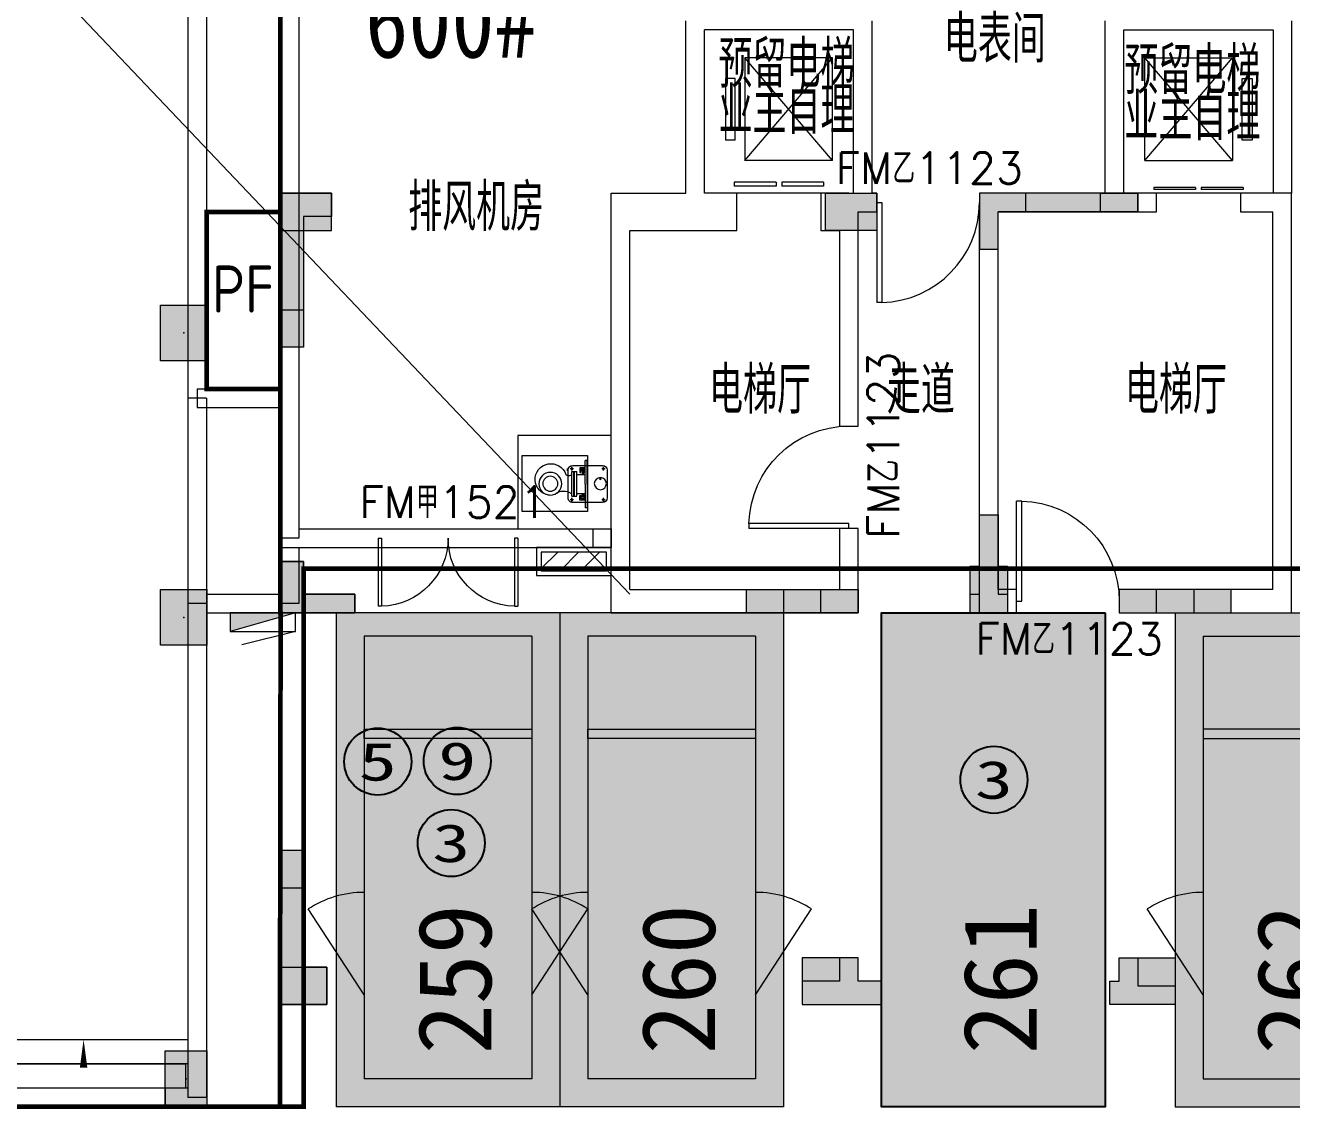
# Model space of a CAD drawing. Extents: x -264757 to 1033689, y 4049843 to 4347093.
# Drawn here: x -84118 to -70533, y 4088035 to 4099708 of the extents above; entities that cross this region are included whole.
import ezdxf
from ezdxf.enums import TextEntityAlignment as Align

# ---------------------------------------------------------------- set-up
doc = ezdxf.new("R2010")
doc.units = 0
doc.header["$LTSCALE"] = 1000
doc.header["$MEASUREMENT"] = 0
doc.linetypes.add('DASH', pattern=[0.35, 0.25, -0.1])
doc.layers.add('AX-01DK-PB01$0$AX-001DK-01-PB01-02$0$A-3-WinF(Text)', color=8, linetype='Continuous', plot=False)
for name, color, linetype in [('不利因素1-紧邻消火栓', 7, 'Continuous'), ('不利因素3-紧邻房间出入口', 7, 'Continuous'), ('不利因素5-单面靠墙', 7, 'Continuous'), ('不可售车位', 255, 'Continuous'), ('普通车位', 7, 'Continuous')]:
    doc.layers.add(name, color=color, linetype=linetype)
doc.layers.add('无关图层', color=8, linetype='Continuous', lineweight=0)
doc.layers.add('车位归属楼栋范围线', color=7, linetype='Continuous', true_color=0x19e6c7)
doc.styles.add('AX-01DK-PB01$0$AX-001DK-01-PB01-02$0$_TCH_WINDOW', font='SIMPLEX', dxfattribs={"bigfont": 'GBCBIG'})
doc.styles.add('AX-01DK-PB01$0$Standard', font='gbenor.shx', dxfattribs={"bigfont": 'gbcbig.shx'})
doc.styles.add('AX-01DK-PB01$1$AX-001DK-01-PB01-02$0$Standard', font='gbenor.shx', dxfattribs={"bigfont": 'gbcbig.shx'})
doc.styles.add('AX-01DK-PB01$1$AX-001DK-01-PB01-02$0$黑体', font='simhei.ttf')
doc.styles.add('AX-01DK-PB01-FJ$0$AX-001DK-01-PB01-02$0$Standard', font='gbenor.shx', dxfattribs={"bigfont": 'gbcbig.shx'})
doc.styles.add('AX-ACK-BIANH1$0$黑体', font='simhei.ttf')
doc.styles.add('SX-ACK-PB01-WNC-ALL$0$黑体', font='simhei.ttf')
doc.styles.add('黑体', font='simhei.ttf')

# ---------------------------------------------------------------- blocks, each defined once
blk = doc.blocks.new('20200722.21175556')
at = {"layer": '不利因素1-紧邻消火栓', "true_color": 0x3c6a45}
h = blk.add_hatch(color=97, dxfattribs=at)
h.dxf.hatch_style = 1
edge = h.paths.add_edge_path()
edge.add_arc((360, 360), 360, 0, 360)
at = {"layer": '不利因素1-紧邻消火栓'}
blk.add_circle((360, 360), 360, dxfattribs=at)
at = {"layer": '不利因素1-紧邻消火栓', "style": '黑体', "width": 1.390625}
blk.add_text('9', height=407, dxfattribs=at).set_placement((156, 156), (564, 156), align=Align.FIT)
blk = doc.blocks.new('SX-ACK-PB01-WNC-ALL$0$20200722.21182536')
at = {"layer": '不利因素3-紧邻房间出入口', "true_color": 0xe4d218}
h = blk.add_hatch(color=52, dxfattribs=at)
h.dxf.hatch_style = 1
edge = h.paths.add_edge_path()
edge.add_arc((360, 360), 360, 0, 360)
at = {"layer": '不利因素3-紧邻房间出入口'}
blk.add_circle((360, 360), 360, dxfattribs=at)
at = {"layer": '不利因素3-紧邻房间出入口', "style": 'SX-ACK-PB01-WNC-ALL$0$黑体', "width": 1.390625}
blk.add_text('3', height=407, dxfattribs=at).set_placement((156, 156), (564, 156), align=Align.FIT)
blk = doc.blocks.new('SX-ACK-PB01-WNC-ALL$0$20200722.21183209')
at = {"layer": '不利因素5-单面靠墙', "true_color": 0x6d711d}
h = blk.add_hatch(color=66, dxfattribs=at)
h.dxf.hatch_style = 1
edge = h.paths.add_edge_path()
edge.add_arc((360, 360), 360, 0, 360)
at = {"layer": '不利因素5-单面靠墙'}
blk.add_circle((360, 360), 360, dxfattribs=at)
at = {"layer": '不利因素5-单面靠墙', "style": 'SX-ACK-PB01-WNC-ALL$0$黑体', "width": 1.390625}
blk.add_text('5', height=407, dxfattribs=at).set_placement((156, 156), (564, 156), align=Align.FIT)
blk = doc.blocks.new('销控车位')
at = {"layer": '不可售车位', "true_color": 0x757b8a}
h = blk.add_hatch(color=8, dxfattribs=at)
h.dxf.hatch_style = 1
h.paths.add_polyline_path([(2400, 0), (2400, -5300), (0, -5300), (0, 0)])
at = {"layer": '不可售车位', "color": 8, "true_color": 0x757b8a}
blk.add_lwpolyline([(2400, 0), (2400, -5300), (0, -5300), (0, 0)], close=True, dxfattribs=at)
blk = doc.blocks.new('AX-01DK-PB01$0$AX-001DK-01-PB01-02$0$$DorLib2D$00000002')
at = {"layer": '无关图层'}
for p, q in [((-0.5, 0), (-0.5, 0.4875)), ((-0.475, 0.4875), (-0.5, 0.4875)), ((-0.475, 0), (-0.475, 0.4875)), ((0.475, 0), (0.475, 0.4875)), ((0.475, 0.4875), (0.5, 0.4875)), ((0.5, 0), (0.5, 0.4875)), ((-0.5, 0), (-0.475, 0)), ((0.5, 0), (0.475, 0))]:
    blk.add_line(p, q, dxfattribs=at)
at = {"layer": '无关图层', "lineweight": 13}
for centre, start, end in [((-0.4875, 0), 0, 88.53072), ((0.4875, 0), 91.46928, 180)]:
    blk.add_arc(centre, 0.4875, start, end, dxfattribs=at)
blk = doc.blocks.new('SX-CK-PB001-WNC$0$20220215.14244236')
at = {"layer": '无关图层'}
h = blk.add_hatch(color=256, dxfattribs=at)
h.dxf.hatch_style = 1
h.paths.add_polyline_path([(600, 500), (600, 0), (0, 0), (0, 500)])
blk.add_lwpolyline([(600, 500), (600, 0), (0, 0), (0, 500)], close=True, dxfattribs=at)
blk.add_point((300, 250), dxfattribs=at)
blk = doc.blocks.new('SX-CK-PB001-WNC$1$20211103.13313578')
at = {"layer": '无关图层'}
h = blk.add_hatch(color=256, dxfattribs=at)
h.dxf.hatch_style = 1
h.paths.add_polyline_path([(0, 600), (450, 600), (450, 0), (0, 0)])
blk.add_lwpolyline([(0, 600), (450, 600), (450, 0), (0, 0)], close=True, dxfattribs=at)
blk.add_point((225, 300), dxfattribs=at)
blk = doc.blocks.new('PX-03CK-JSK$0$PX-CKB-P01-JSK$0$$0$水泵')
at = {"layer": '无关图层'}
for p, q in [((-25148, 231515, 0), (-25148, 231195, 0)), ((-25135, 231525, 0), (-25095, 231525, 0)), ((-25116, 231543, 0), (-25116, 231511, 0)), ((-25116, 231511, 0), (-25116, 231507, 0)), ((-24798, 231565, 0), (-25098, 231565, 0)), ((-24903, 231492, 0), (-24880, 231492, 0)), ((-24804, 231524, 0), (-24764, 231524, 0)), ((-24785, 231542, 0), (-24785, 231510, 0)), ((-24785, 231510, 0), (-24785, 231506, 0)), ((-24748, 231195, 0), (-24748, 231515, 0)), ((-24644, 231352, 0), (-25244, 231352, 0)), ((-25244, 231352, 0), (-25244, 230652, 0)), ((-24950, 231351, 0), (-25204, 231351, 0)), ((-25204, 231351, 0), (-25204, 231330, 0)), ((-24950, 231330, 0), (-25204, 231330, 0)), ((-25120, 231330, 0), (-25120, 231273, 0)), ((-25120, 231273, 0), (-25070, 231273, 0)), ((-25108, 231323, 0), (-25067, 231323, 0)), ((-25108, 231284, 0), (-25108, 231323, 0)), ((-25070, 231284, 0), (-25108, 231284, 0)), ((-25103, 231315, 0), (-25103, 231292, 0)), ((-25085, 231320, 0), (-25098, 231320, 0)), ((-25098, 231287, 0), (-25084, 231287, 0)), ((-25084, 231323, 0), (-25084, 231284, 0)), ((-25084, 231310, 0), (-25052, 231310, 0)), ((-25084, 231297, 0), (-25052, 231297, 0)), ((-25055, 231310, 0), (-25083, 231310, 0)), ((-25077, 231185, 0), (-25077, 231238, 0)), ((-25076, 231238, 0), (-24815, 231238, 0)), ((-25070, 231273, 0), (-25070, 231284, 0)), ((-25067, 231323, 0), (-25067, 231330, 0)), ((-25052, 231328, 0), (-25052, 231239, 0)), ((-24950, 231351, 0), (-24696, 231351, 0)), ((-24950, 231330, 0), (-24696, 231330, 0)), ((-24846, 231239, 0), (-24846, 231328, 0)), ((-24846, 231312, 0), (-24807, 231312, 0)), ((-24844, 231299, 0), (-24806, 231299, 0)), ((-24827, 231323, 0), (-24827, 231330, 0)), ((-24785, 231323, 0), (-24827, 231323, 0)), ((-24824, 231284, 0), (-24785, 231284, 0)), ((-24824, 231273, 0), (-24824, 231284, 0)), ((-24773, 231273, 0), (-24824, 231273, 0)), ((-24815, 231185, 0), (-24815, 231238, 0)), ((-24807, 231322, 0), (-24807, 231284, 0)), ((-24793, 231319, 0), (-24807, 231319, 0)), ((-24807, 231289, 0), (-24793, 231289, 0)), ((-24788, 231294, 0), (-24788, 231314, 0)), ((-24785, 231284, 0), (-24785, 231323, 0)), ((-24773, 231324, 0), (-24773, 231332, 0)), ((-24773, 231330, 0), (-24773, 231273, 0)), ((-24696, 231351, 0), (-24696, 231330, 0)), ((-24644, 230652, 0), (-24644, 231352, 0)), ((-25136, 231186, 0), (-25096, 231186, 0)), ((-25106, 231185, 0), (-25129, 231185, 0)), ((-25117, 231204, 0), (-25117, 231172, 0)), ((-25117, 231172, 0), (-25117, 231168, 0)), ((-25098, 231145, 0), (-24798, 231145, 0)), ((-25077, 231215, 0), (-24815, 231215, 0)), ((-25077, 231208, 0), (-24815, 231208, 0)), ((-25077, 231185, 0), (-24815, 231185, 0)), ((-24781, 231136, 0), (-24805, 231136, 0)), ((-24804, 231186, 0), (-24764, 231186, 0)), ((-24785, 231205, 0), (-24785, 231173, 0)), ((-24785, 231173, 0), (-24785, 231169, 0)), ((-25244, 230652, 0), (-24644, 230652, 0))]:
    blk.add_line(p, q, dxfattribs=at)
for centre, radius in [((-25117, 231525, 0), 8.75), ((-24944, 231492, 0), 65), ((-24891, 231492, 0), 7.88), ((-24785, 231524, 0), 8.75), ((-25117, 231186, 0), 8.75), ((-24785, 231186, 0), 8.75), ((-24945, 230955, 0), 122), ((-24945, 230955, 0), 80.5)]:
    blk.add_circle(centre, radius, dxfattribs=at)
for centre, radius, start, end in [((-25098, 231515, 0), 50, 90.0002, 180.0002), ((-24798, 231515, 0), 50, 0.0002, 90.0002), ((-25098, 231315, 0), 5.18, 90.0002, 180.0002), ((-25098, 231292, 0), 5.18, 180.0002, 270.0002), ((-24793, 231314, 0), 5.18, 0.0002, 90.0002), ((-24793, 231294, 0), 5.18, 270.0002, 0.0002), ((-25098, 231195, 0), 50, 180.0002, 270.0002), ((-24899, 230961, 0), 169, 185.2838, 71.5275), ((-25165, 231098, 0), 142, 319.6544, 36.6268), ((-24826, 231152, 0), 34.6, 117.9765, 237.6187), ((-24798, 231195, 0), 50, 270.0002, 0.0002)]:
    blk.add_arc(centre, radius, start, end, dxfattribs=at)
blk = doc.blocks.new('AX-01DK-PB01$0$AX-001DK-01-PP01$0$AX-001DK-01-PP01$0$$DORLIB2D$00000127')
at = {"layer": '无关图层'}
for points in [[(-0.533, 0.795), (-0.533, 0.69)], [(-0.033, 0.795), (-0.533, 0.795)], [(-0.033, 0.795), (-0.033, 0.69)], [(0.533, 0.795), (0.033, 0.795)], [(0.033, 0.795), (0.033, 0.69)], [(0.533, 0.795), (0.533, 0.69)], [(-0.033, 0.69), (-0.533, 0.69)], [(0.533, 0.69), (0.033, 0.69)], [(0.5, 0.5), (-0.5, 0.5)]]:
    blk.add_lwpolyline(points, dxfattribs=at)
blk = doc.blocks.new('AX-01DK-PB01$0$$DorLib2D$00000001')
at = {"layer": '无关图层'}
for p, q in [((0.45, 0.975), (0.5, 0.975)), ((0.45, 0), (0.45, 0.975)), ((0.5, 0), (0.5, 0.975)), ((0.5, 0), (0.45, 0))]:
    blk.add_line(p, q, dxfattribs=at)
at = {"layer": '无关图层', "lineweight": 13}
blk.add_arc((0.475, 0), 0.975, 91.4693, 180, dxfattribs=at)
blk = doc.blocks.new('PX-03CK-XHS$1$$TWTSYS$00000508')
at = {"layer": '无关图层'}
for p, q in [((-0.5, 0.5), (0.324, 1.224)), ((-0.5, 0.5), (-0.5, -0.5)), ((-0.5, -0.5), (0.5, 0.5)), ((0.5, 0.5), (-0.5, 0.5)), ((0.5, -0.5), (0.5, 0.5)), ((-0.5, -0.5), (0.5, -0.5))]:
    blk.add_line(p, q, dxfattribs=at)
blk.add_solid([(0.5, -0.5), (0.5, 0.5), (-0.5, -0.5)], dxfattribs=at)
blk = doc.blocks.new('A$C7e5eb487')
at = {"layer": '普通车位', "true_color": 0xf18f8e}
h = blk.add_hatch(color=11, dxfattribs=at)
h.dxf.hatch_style = 1
h.paths.add_polyline_path([(2400, 0), (2400, -5300), (0, -5300), (0, 0)])

msp = doc.modelspace()

# ---------------------------------------------------------------- hatches: boundary and pattern name
at = {"layer": '无关图层'}
h = msp.add_hatch(color=256, dxfattribs=at)
h.dxf.hatch_style = 1
h.paths.add_polyline_path([(-80833.7, 4097906.5), (-80833.7, 4097656.5), (-81133.5, 4097656.5), (-81133.5, 4096256.5), (-81383.7, 4096256.5), (-81383.7, 4097906.5)])
for points in [[(-80833.7, 4097506.5), (-80833.7, 4097906.5), (-81383.7, 4097906.5), (-81383.7, 4097506.5), (-80833.7, 4097506.5)], [(-74983.3, 4097506.5), (-75533.3, 4097506.5), (-75533.3, 4097906.5), (-74983.3, 4097906.5)], [(-73683.5, 4097306.5), (-73683.5, 4097706.5), (-73383.5, 4097706.5), (-73383.5, 4097906.5), (-73883.5, 4097906.5), (-73883.5, 4097306.5)], [(-72583.3, 4097906.5), (-72183.3, 4097906.5), (-72183.3, 4097706.5), (-72583.3, 4097706.5)], [(-81133.5, 4096256.5), (-81383.7, 4096256.5), (-81383.7, 4096656.5), (-81133.5, 4096656.5)], [(-73683.3, 4093906.5), (-73583.3, 4093906.5), (-73583.3, 4093406.5), (-73983.7, 4093406.5), (-73983.7, 4093906.5), (-73883.3, 4093906.5), (-73883.5, 4094456.5), (-73683.5, 4094456.5)], [(-81133.5, 4093606.5), (-81133.5, 4093956.5), (-81383.3, 4093956.5), (-81383.3, 4093406.5), (-80583.3, 4093406.5), (-80583.3, 4093606.5)], [(-75983.5, 4093406.5), (-76383.5, 4093406.5), (-76383.5, 4093656.5), (-75983.5, 4093656.5)], [(-75183.5, 4093406.5), (-75583.5, 4093406.5), (-75583.5, 4093656.5), (-75183.5, 4093656.5)], [(-72383.5, 4093406.5), (-71983.5, 4093406.5), (-71983.5, 4093656.5), (-72383.5, 4093656.5)], [(-71583.7, 4093406.5), (-71183.7, 4093406.5), (-71183.7, 4093656.5), (-71583.7, 4093656.5)], [(-81133.3, 4090856.5), (-81383.3, 4090856.5), (-81383.3, 4090456.5), (-81133.3, 4090456.5)], [(-74933.1, 4089206.5), (-74933.2, 4089456.5), (-75183.2, 4089456.5), (-75183.1, 4089706.5), (-75383.1, 4089706.5), (-75383.1, 4089706.5), (-75783.1, 4089706.5), (-75783.1, 4089206.5), (-75383.1, 4089206.5)], [(-72483.9, 4089206.5), (-72483.9, 4089456.5), (-72383.9, 4089456.5), (-72383.9, 4089706.5), (-72183.9, 4089706.5), (-71783.9, 4089706.5), (-71783.9, 4089206.5), (-72183.9, 4089206.5)], [(-80883.5, 4089206.5), (-81383.5, 4089206.5), (-81383.5, 4089606.5), (-80883.5, 4089606.5)]]:
    msp.add_hatch(color=256, dxfattribs=at).paths.add_polyline_path(points)
h = msp.add_hatch(color=256, dxfattribs=at)
h.dxf.hatch_style = 1
h.paths.add_polyline_path([(-73683.5, 4097706.5), (-73683.5, 4097306.5), (-73883.5, 4097306.5), (-73883.5, 4097706.5), (-73883.5, 4097706.5), (-73883.5, 4097906.5), (-75033.5, 4097906.5), (-75033.5, 4097906.5), (-72533.5, 4097906.5), (-72533.5, 4097906.5), (-72183.5, 4097906.5), (-72183.5, 4097706.5)])
h = msp.add_hatch(color=256, dxfattribs=at)
h.dxf.hatch_style = 1
h.paths.add_polyline_path([(-73983.7, 4093606.5), (-73883.5, 4093606.5), (-73883.5, 4094456.5), (-73683.5, 4094456.5), (-73683.5, 4093606.5), (-73583.3, 4093606.5), (-73583.3, 4093406.5), (-73983.7, 4093406.5)])
h = msp.add_hatch(dxfattribs=at)
h.set_pattern_fill('ANSI31', color=256, scale=100, angle=360)
h.set_pattern_definition([(45, (-31235.15, 21312.79), (-112.2532015, 112.2532015), [])])
h.paths.add_polyline_path([(-78583.8, 4093858.1), (-77883.8, 4093858.1), (-77883.8, 4094058), (-78583.8, 4094058)])
h = msp.add_hatch(color=256, dxfattribs=at)
h.dxf.hatch_style = 1
h.paths.add_polyline_path([(-81383.5, 4093956.5), (-81133.5, 4093956.5), (-81133.5, 4093606.5), (-80583.5, 4093606.5), (-80583.5, 4093406.5), (-81383.5, 4093406.5)])
h = msp.add_hatch(color=256, dxfattribs=at)
h.dxf.hatch_style = 1
h.paths.add_polyline_path([(-76383.5, 4093656.5), (-75183.5, 4093656.5), (-75183.5, 4093406.5), (-76383.5, 4093406.5)])
h = msp.add_hatch(color=256, dxfattribs=at)
h.dxf.hatch_style = 1
h.paths.add_polyline_path([(-71183.5, 4093656.5), (-72383.5, 4093656.5), (-72383.5, 4093406.5), (-71183.5, 4093406.5)])
h = msp.add_hatch(color=256, dxfattribs=at)
h.dxf.hatch_style = 1
h.paths.add_polyline_path([(-81133.5, 4090856.5), (-81383.5, 4090856.5), (-81383.5, 4089206.5), (-80883.5, 4089206.5), (-80883.5, 4089606.5), (-81133.5, 4089606.5)])
h = msp.add_hatch(color=256, dxfattribs=at)
h.dxf.hatch_style = 1
h.paths.add_polyline_path([(-74933.1, 4089206.5), (-74933.1, 4089456.5), (-75183.2, 4089456.5), (-75183.2, 4089706.5), (-75383.2, 4089706.5), (-75383.1, 4089456.5), (-75783.1, 4089456.5), (-75783.2, 4089206.5), (-75383.2, 4089206.5)])
h = msp.add_hatch(color=256, dxfattribs=at)
h.dxf.hatch_style = 1
h.paths.add_polyline_path([(-72483.5, 4089206.5), (-72483.5, 4089456.5), (-72383.5, 4089456.5), (-72383.5, 4089706.5), (-72183.5, 4089706.5), (-72183.5, 4089406.5), (-71783.9, 4089406.5), (-71783.9, 4089206.5), (-72183.5, 4089206.5)])

# ---------------------------------------------------------------- linework, layer by layer
for p, q in [((-97871.6, 4114904.4), (-77633.8, 4093608)), ((-82373.4, 4101308), (-82373.4, 4095707.5)), ((-82173.4, 4101308), (-82173.4, 4095807.5)), ((-81383.4, 4100308), (-81383.4, 4094208)), ((-81183.4, 4100308), (-81183.4, 4094208)), ((-77033.8, 4097908), (-77033.8, 4099758)), ((-75033.8, 4097908), (-75033.8, 4099758)), ((-72533.8, 4097908), (-72533.8, 4099758)), ((-70533.4, 4099758), (-70533.4, 4097908)), ((-75233.8, 4099658), (-76833.8, 4099658)), ((-76833.8, 4097908), (-76833.8, 4099658)), ((-75233.8, 4097908), (-75233.8, 4099658)), ((-72333.8, 4099658), (-70733.4, 4099658)), ((-72333.8, 4097908), (-72333.8, 4099658)), ((-70733.4, 4099658), (-70733.4, 4097908)), ((-75458.8, 4099358), (-76398.8, 4099358)), ((-76398.8, 4099358), (-76398.8, 4098258)), ((-76398.8, 4098258), (-75458.8, 4099358)), ((-75458.8, 4098258), (-76398.8, 4099358)), ((-75458.8, 4098258), (-75458.8, 4099358)), ((-72108.8, 4098258), (-72108.8, 4099358)), ((-72108.8, 4099358), (-71168.8, 4099358)), ((-71168.8, 4098258), (-72108.8, 4099358)), ((-72108.8, 4098258), (-71168.8, 4099358)), ((-71168.8, 4099358), (-71168.8, 4098258)), ((-76503.8, 4099138), (-76608.8, 4099138)), ((-76608.8, 4099138), (-76608.8, 4098478)), ((-76503.8, 4098478), (-76503.8, 4099138)), ((-71063.8, 4098478), (-71063.8, 4099138)), ((-71063.8, 4099138), (-70958.8, 4099138)), ((-70958.8, 4099138), (-70958.8, 4098478)), ((-76503.8, 4098478), (-76608.8, 4098478)), ((-70958.8, 4098478), (-71063.8, 4098478)), ((-77833.8, 4093408), (-77833.8, 4097908)), ((-77833.8, 4097908), (-77033.8, 4097908)), ((-76483.8, 4097908), (-76833.8, 4097908)), ((-76483.8, 4097508), (-76483.8, 4097908)), ((-75283.5, 4097908), (-75583.8, 4097908)), ((-75583.8, 4097908), (-75583.8, 4097508)), ((-75283.5, 4097908), (-75233.8, 4097908)), ((-74983.5, 4097908), (-75033.8, 4097908)), ((-74983.5, 4097708), (-74983.5, 4097908)), ((-73783.4, 4097908), (-73883.5, 4097908)), ((-73883.5, 4097908), (-73883.5, 4097708)), ((-72533.8, 4097908), (-73783.4, 4097908)), ((-71983.8, 4097908), (-72333.8, 4097908)), ((-71983.8, 4097708), (-71983.8, 4097908)), ((-70533.6, 4097908), (-71083.8, 4097908)), ((-71083.8, 4097908), (-71083.8, 4097708)), ((-70533.4, 4097908), (-70733.4, 4097908)), ((-70533.6, 4093408), (-70533.6, 4097908)), ((-75183.5, 4095409.5), (-75183.5, 4097708)), ((-75183.5, 4097708), (-75133.8, 4097708)), ((-75133.8, 4097708), (-74983.5, 4097708)), ((-73883.5, 4097708), (-73883.4, 4097708)), ((-73883.4, 4093408), (-73883.4, 4097708)), ((-72433.8, 4097708), (-73683.4, 4097708)), ((-73683.4, 4093658), (-73683.4, 4097708)), ((-72433.8, 4097708), (-71983.8, 4097708)), ((-71083.8, 4097708), (-70733.6, 4097708)), ((-70733.6, 4093658), (-70733.6, 4097708)), ((-77633.8, 4093658), (-77633.8, 4097508)), ((-77633.8, 4097508), (-76933.8, 4097508)), ((-76933.8, 4097508), (-76483.8, 4097508)), ((-75583.8, 4097508), (-75383.5, 4097508)), ((-75383.5, 4097508), (-75383.5, 4095409.5)), ((-82273.2, 4095807.5), (-81383.4, 4095807.5)), ((-82273.2, 4095807.5), (-82273.2, 4095607.5)), ((-81383.4, 4095807.5), (-81383.4, 4095607.5)), ((-82373.4, 4095707.5), (-82373.4, 4093508)), ((-82173.4, 4095707.5), (-82373.4, 4095707.5)), ((-82173.4, 4095707.5), (-82173.4, 4093508)), ((-82273.2, 4095607.5), (-81383.4, 4095607.5)), ((-75383.5, 4095409.5), (-75183.5, 4095409.5)), ((-81183.4, 4094308), (-77833.8, 4094308)), ((-80333.8, 4094308), (-78833.8, 4094308)), ((-78025.2, 4094108), (-78025.2, 4094308)), ((-77833.8, 4094308), (-77833.8, 4094108)), ((-75183.5, 4094309.5), (-75383.5, 4094309.5)), ((-75383.5, 4094309.5), (-75383.5, 4093658)), ((-75183.5, 4093408), (-75183.5, 4094309.5)), ((-81383.4, 4094208), (-81383.4, 4093508)), ((-81183.4, 4094208), (-81383.4, 4094208)), ((-81383.4, 4094108), (-77833.8, 4094108)), ((-81183.4, 4094108), (-81183.4, 4093508)), ((-80333.8, 4094108), (-78833.8, 4094108)), ((-82173.4, 4093608), (-81383.4, 4093608)), ((-77633.8, 4093658), (-75383.5, 4093658)), ((-73483.5, 4093658), (-73683.4, 4093658)), ((-73483.5, 4093408), (-73483.5, 4093658)), ((-70733.6, 4093658), (-72383.5, 4093658)), ((-72383.5, 4093658), (-72383.5, 4093408)), ((-82373.4, 4093508), (-82373.4, 4088208)), ((-82173.4, 4093508), (-82373.4, 4093508)), ((-82173.4, 4093508), (-82373.4, 4093508)), ((-82173.4, 4093508), (-82173.4, 4088208)), ((-81183.4, 4093508), (-81383.4, 4093508)), ((-82173.4, 4093408), (-81183.4, 4093408)), ((-80783.6, 4093408), (-80783.6, 4088108, 0)), ((-78383.6, 4093408), (-80783.6, 4093408)), ((-78383.6, 4093408), (-78383.6, 4088108, 0)), ((-78383.6, 4093408, 0), (-78383.6, 4088108, 0)), ((-75983.6, 4093408, 0), (-78383.6, 4093408, 0)), ((-77833.8, 4093408), (-75183.5, 4093408)), ((-75983.6, 4093408, 0), (-75983.6, 4088108, 0)), ((-73883.4, 4093408), (-73483.5, 4093408)), ((-72383.5, 4093408), (-70533.6, 4093408)), ((-71783, 4093408), (-71783, 4088108, 0)), ((-71783, 4093408), (-69383, 4093408)), ((-78683.6, 4093158), (-80483.6, 4093158)), ((-80483.6, 4093158), (-80483.6, 4088408, 0)), ((-78683.6, 4093158), (-78683.6, 4088408, 0)), ((-76283.6, 4093158, 0), (-78083.6, 4093158, 0)), ((-78083.6, 4093158, 0), (-78083.6, 4088408, 0)), ((-76283.6, 4093158, 0), (-76283.6, 4088408, 0)), ((-71483, 4093158), (-69683, 4093158)), ((-71483, 4093158), (-71483, 4088408, 0)), ((-84523.4, 4088829), (-82373.4, 4088829)), ((-82373.4, 4088829), (-82373.4, 4088568.5)), ((-84523.4, 4088568.5), (-82398.4, 4088568.5)), ((-82373.4, 4088568.5), (-84523.4, 4088568.5)), ((-82398.4, 4088568.5), (-82398.4, 4088308)), ((-82398.4, 4088308), (-84523.4, 4088308)), ((-82373.4, 4088308), (-82619.6, 4088308)), ((-82619.6, 4088308), (-82619.6, 4088108)), ((-78683.6, 4088408, 0), (-80483.6, 4088408, 0)), ((-76283.6, 4088408, 0), (-78083.6, 4088408, 0)), ((-71483, 4088408, 0), (-69683, 4088408, 0)), ((-82173.4, 4088208), (-82373.4, 4088208)), ((-82619.6, 4088108), (-82173.4, 4088108)), ((-78383.6, 4088108, 0), (-80783.6, 4088108, 0)), ((-75983.6, 4088108, 0), (-78383.6, 4088108, 0)), ((-71783, 4088108, 0), (-69383, 4088108, 0))]:
    msp.add_line(p, q, dxfattribs=at)
for points in [[(-75458.8, 4098258), (-76398.8, 4098258)], [(-72108.8, 4098258), (-71168.8, 4098258)], [(-71483, 4089308), (-72083, 4090230)]]:
    msp.add_lwpolyline(points, dxfattribs=at)
at = {"layer": '无关图层', "ltscale": 0.5}
msp.add_lwpolyline([(-80833.7, 4097906.5), (-80833.7, 4097656.5), (-81133.5, 4097656.5), (-81133.5, 4096256.5), (-81383.7, 4096256.5), (-81383.7, 4097906.5)], close=True, dxfattribs=at)
at = {"layer": '无关图层'}
for points in [[(-80833.7, 4097506.5), (-80833.7, 4097506.5), (-80833.7, 4097906.5), (-81383.7, 4097906.5), (-81383.7, 4097506.5), (-80833.7, 4097506.5)], [(-74983.3, 4097506.5), (-75533.3, 4097506.5), (-75533.3, 4097906.5), (-74983.3, 4097906.5)], [(-73883.5, 4097306.5), (-73683.5, 4097306.5), (-73683.5, 4097706.5), (-72183.3, 4097706.5), (-72183.3, 4097906.5), (-73883.5, 4097906.5)], [(-73683.5, 4097306.5), (-73683.5, 4097706.5), (-73383.5, 4097706.5), (-73383.5, 4097906.5), (-73883.5, 4097906.5), (-73883.5, 4097306.5)], [(-72583.3, 4097906.5), (-72183.3, 4097906.5), (-72183.3, 4097706.5), (-72583.3, 4097706.5)], [(-81133.5, 4096256.5), (-81383.7, 4096256.5), (-81383.7, 4096656.5), (-81133.5, 4096656.5)], [(-77833.8, 4094308), (-77833.8, 4095308), (-78833.8, 4095308), (-78833.8, 4094308)], [(-73983.7, 4093606.5), (-73883.5, 4093606.5), (-73883.5, 4094456.5), (-73683.5, 4094456.5), (-73683.5, 4093606.5), (-73583.3, 4093606.5), (-73583.3, 4093406.5), (-73983.7, 4093406.5)], [(-73683.3, 4093906.5), (-73583.3, 4093906.5), (-73583.3, 4093406.5), (-73983.7, 4093406.5), (-73983.7, 4093906.5), (-73883.3, 4093906.5), (-73883.5, 4094456.5), (-73683.5, 4094456.5)], [(-78633.8, 4093808.1), (-77833.8, 4093808.1), (-77833.8, 4094108), (-78633.8, 4094108)], [(-78583.8, 4093858.1), (-77883.8, 4093858.1), (-77883.8, 4094058), (-78583.8, 4094058)], [(-81383.5, 4093956.5), (-81133.5, 4093956.5), (-81133.5, 4093606.5), (-80583.5, 4093606.5), (-80583.5, 4093406.5), (-81383.5, 4093406.5)], [(-81133.5, 4093606.5), (-81133.5, 4093956.5), (-81383.3, 4093956.5), (-81383.3, 4093406.5), (-80583.3, 4093406.5), (-80583.3, 4093606.5)], [(-76383.5, 4093656.5), (-75183.5, 4093656.5), (-75183.5, 4093406.5), (-76383.5, 4093406.5)], [(-75983.5, 4093406.5), (-76383.5, 4093406.5), (-76383.5, 4093656.5), (-75983.5, 4093656.5)], [(-75183.5, 4093406.5), (-75583.5, 4093406.5), (-75583.5, 4093656.5), (-75183.5, 4093656.5)], [(-71183.5, 4093656.5), (-72383.5, 4093656.5), (-72383.5, 4093406.5), (-71183.5, 4093406.5)], [(-72383.5, 4093406.5), (-71983.5, 4093406.5), (-71983.5, 4093656.5), (-72383.5, 4093656.5)], [(-71583.7, 4093406.5), (-71183.7, 4093406.5), (-71183.7, 4093656.5), (-71583.7, 4093656.5)], [(-69683, 4092158), (-71483, 4092158), (-71483, 4092058), (-69683, 4092058)], [(-80883.5, 4089206.5), (-80883.5, 4089606.5), (-81133.5, 4089606.5), (-81133.5, 4090856.5), (-81383.5, 4090856.5), (-81383.5, 4089206.5)], [(-81133.3, 4090856.5), (-81383.3, 4090856.5), (-81383.3, 4090456.5), (-81133.3, 4090456.5)], [(-74933.1, 4089206.5), (-74933.1, 4089456.5), (-75183.2, 4089456.5), (-75183.2, 4089706.5), (-75383.2, 4089706.5), (-75383.1, 4089456.5), (-75783.1, 4089456.5), (-75783.2, 4089206.5), (-75383.2, 4089206.5)], [(-74933.1, 4089206.5), (-74933.2, 4089456.5), (-75183.2, 4089456.5), (-75183.1, 4089706.5), (-75383.1, 4089706.5), (-75383.1, 4089706.5), (-75783.1, 4089706.5), (-75783.1, 4089206.5), (-75383.1, 4089206.5)], [(-72483.9, 4089206.5), (-72483.9, 4089456.5), (-72383.9, 4089456.5), (-72383.9, 4089706.5), (-72183.9, 4089706.5), (-72183.9, 4089706.5), (-71783.9, 4089706.5), (-71783.9, 4089206.5), (-72183.9, 4089206.5)], [(-72483.5, 4089206.5), (-72483.5, 4089456.5), (-72383.5, 4089456.5), (-72383.5, 4089706.5), (-72183.5, 4089706.5), (-72183.5, 4089406.5), (-71783.9, 4089406.5), (-71783.9, 4089206.5), (-72183.5, 4089206.5)], [(-80883.5, 4089206.5), (-81383.5, 4089206.5), (-81383.5, 4089606.5), (-80883.5, 4089606.5)]]:
    msp.add_lwpolyline(points, close=True, dxfattribs=at)
at = {"layer": '无关图层', "const_width": 50}
msp.add_lwpolyline([(-81383.4, 4097706.5), (-82173.2, 4097706.5), (-82172.9, 4095806.5), (-81383.1, 4095806.5)], close=True, dxfattribs=at)
at = {"layer": '无关图层', "elevation": 0}
for points in [[(-80483.6, 4092158), (-78683.6, 4092158), (-78683.6, 4092058), (-80483.6, 4092058)], [(-78083.6, 4092158), (-76283.6, 4092158), (-76283.6, 4092058), (-78083.6, 4092058)]]:
    msp.add_lwpolyline(points, close=True, dxfattribs=at)
for points in [[(-80483.6, 4089308), (-81083.6, 4090230)], [(-78683.6, 4089308), (-78083.6, 4090230)], [(-78083.6, 4089308), (-78683.6, 4090230)], [(-76283.6, 4089308), (-75683.6, 4090230)]]:
    msp.add_lwpolyline(points, dxfattribs=at)
at = {"layer": '无关图层'}
msp.add_lwpolyline([(-83493.2, 4088074.6, 0, 0, 0), (-83493.2, 4088829, 0, 80, 0), (-83493.2, 4088529, 0, 0, 0)], format="xyseb", dxfattribs=at)
for centre, start, end in [((-80483.6, 4089308), 90, 123.05573), ((-78683.6, 4089308), 56.94427, 90), ((-78083.6, 4089308, 0), 90, 123.05573), ((-76283.6, 4089308, 0), 56.94427, 90), ((-71483, 4089308, 0), 90, 123.05573)]:
    msp.add_arc(centre, 1100, start, end, dxfattribs=at)
at = {"layer": '车位归属楼栋范围线', "linetype": 'DASH', "ltscale": 5, "const_width": 50}
for points in [[(-92251.6, 4088108), (-81387.5, 4088108), (-81379.6, 4093406.5), (-81383.3, 4093408), (-81383.3, 4101708), (-63434.2, 4101708), (-63434.2, 4102906.5), (-62583.8, 4102906.5), (-62583.8, 4105426.9), (-63389.6, 4105426.9), (-63389.6, 4117008), (-69689.6, 4117008), (-69689.6, 4111378), (-81083.6, 4111378), (-81083.6, 4129158.4)], [(-57351.2, 4093863.6), (-66622.1, 4093859.7), (-66621.6, 4094672), (-70038.6, 4094672), (-70038.6, 4093881.4), (-81133.3, 4093879.9), (-81133.3, 4088108), (-91980.1, 4088108)]]:
    msp.add_lwpolyline(points, dxfattribs=at)

# ---------------------------------------------------------------- block references
at = {"layer": '不利因素1-紧邻消火栓'}
msp.add_blockref('20200722.21175556', (-79844.9, 4091457.8, 0), dxfattribs=at)
at = {"layer": '不利因素3-紧邻房间出入口'}
for p in [(-74087.4, 4091255.9, 0), (-79909.1, 4090577.1)]:
    msp.add_blockref('SX-ACK-PB01-WNC-ALL$0$20200722.21182536', p, dxfattribs=at)
at = {"layer": '不利因素5-单面靠墙'}
msp.add_blockref('SX-ACK-PB01-WNC-ALL$0$20200722.21183209', (-80697, 4091450.8), dxfattribs=at)
at = {"layer": '不可售车位'}
msp.add_blockref('销控车位', (-74933.8, 4093408, 0), dxfattribs=at)
at = {"layer": '无关图层'}
ref = msp.add_blockref('AX-01DK-PB01$0$$DorLib2D$00000001', (-74433.5, 4097808), dxfattribs=dict(at, xscale=1100, yscale=1100, zscale=200, rotation=180))
ref.add_attrib('A', 'FM乙1123', (-75424.5, 4098008), dxfattribs={"layer": 'AX-01DK-PB01$0$AX-001DK-01-PB01-02$0$A-3-WinF(Text)', "height": 337.59, "style": 'AX-01DK-PB01$0$AX-001DK-01-PB01-02$0$_TCH_WINDOW'})
for name, p, xscale, yscale, zscale, rotation in [('AX-01DK-PB01$0$AX-001DK-01-PP01$0$AX-001DK-01-PP01$0$$DORLIB2D$00000127', (-76033.8, 4097708), 900, 400, 400, 7.178236779305801e-09), ('AX-01DK-PB01$0$AX-001DK-01-PP01$0$AX-001DK-01-PP01$0$$DORLIB2D$00000127', (-71533.8, 4097808), -900, -200, 200, 179.9999999925303), ('AX-01DK-PB01$0$AX-001DK-01-PB01-02$0$$DorLib2D$00000002', (-79583.8, 4094208), 1500, -1500, 1500, 359.9999900911965), ('PX-03CK-XHS$1$$TWTSYS$00000508', (-81569.6, 4093308), 700, 200, 700, 180)]:
    msp.add_blockref(name, p, dxfattribs=dict(at, xscale=xscale, yscale=yscale, zscale=zscale, rotation=rotation))
at = {"layer": '无关图层', "rotation": 90}
for p in [(-82169.6, 4096108), (-82169.6, 4093058)]:
    msp.add_blockref('SX-CK-PB001-WNC$0$20220215.14244236', p, dxfattribs=at)
at = {"layer": '无关图层'}
ref = msp.add_blockref('AX-01DK-PB01$0$$DorLib2D$00000001', (-75283.5, 4094859.5), dxfattribs=dict(at, xscale=-1100, yscale=1100, zscale=200, rotation=89.9999999998635))
ref.add_attrib('A', 'FM乙1123', (-74744.6, 4094198.4), dxfattribs={"layer": 'AX-01DK-PB01$0$AX-001DK-01-PB01-02$0$A-3-WinF(Text)', "height": 337.59, "rotation": 90, "style": 'AX-01DK-PB01$0$AX-001DK-01-PB01-02$0$_TCH_WINDOW'})
at = {"layer": '无关图层', "xscale": -1, "rotation": 270}
msp.add_blockref('PX-03CK-JSK$0$PX-CKB-P01-JSK$0$$0$水泵', (-309441.2, 4119736.3, 0), dxfattribs=at)
at = {"layer": '无关图层'}
ref = msp.add_blockref('AX-01DK-PB01$0$$DorLib2D$00000001', (-72933.5, 4093533), dxfattribs=dict(at, xscale=1100, yscale=-1100, zscale=250, rotation=179.9999999995595))
ref.add_attrib('A', 'FM乙1123', (-73924.5, 4092958), dxfattribs={"layer": 'AX-01DK-PB01$0$AX-001DK-01-PB01-02$0$A-3-WinF(Text)', "height": 337.59, "rotation": 360, "style": 'AX-01DK-PB01$0$AX-001DK-01-PB01-02$0$_TCH_WINDOW'})
msp.add_blockref('SX-CK-PB001-WNC$1$20211103.13313578', (-82619.6, 4088108), dxfattribs=at)
at = {"layer": '普通车位', "extrusion": (0, 0, -1), "zscale": -0.9999999999999998, "rotation": 180}
for p in [(80783.6, 4088108, 0), (78383.6, 4088108, 0)]:
    msp.add_blockref('A$C7e5eb487', p, dxfattribs=at)
at = {"layer": '普通车位', "rotation": 180}
msp.add_blockref('A$C7e5eb487', (-69383, 4088108, 0), dxfattribs=at)

# ---------------------------------------------------------------- texts
at = {"layer": '无关图层', "style": 'AX-01DK-PB01$1$AX-001DK-01-PB01-02$0$黑体', "width": 0.85}
msp.add_text('600#', height=800, dxfattribs=at).set_placement((-80472.6, 4099361.5))
at = {"layer": '无关图层'}
for s, style, p in [('电表间', 'AX-01DK-PB01$0$Standard', (-74265.2, 4099306.3)), ('预留电梯', 'AX-01DK-PB01$0$Standard', (-76681.8, 4099039)), ('预留电梯', 'AX-01DK-PB01$0$Standard', (-72327.4, 4098970.8)), ('业主自理', 'AX-01DK-PB01$0$Standard', (-76681.8, 4098544.6)), ('业主自理', 'AX-01DK-PB01$0$Standard', (-72327.4, 4098476.4)), ('排风机房', 'AX-01DK-PB01$1$AX-001DK-01-PB01-02$0$Standard', (-80011.2, 4097502.8)), ('PF', 'AX-01DK-PB01-FJ$0$AX-001DK-01-PB01-02$0$Standard', (-82116.5, 4096625.9)), ('电梯厅', 'AX-01DK-PB01$0$Standard', (-76783.5, 4095541.9)), ('走道', 'AX-01DK-PB01$0$Standard', (-74875.4, 4095541.9)), ('电梯厅', 'AX-01DK-PB01$0$Standard', (-72322.4, 4095541.9))]:
    msp.add_text(s, height=506.38, dxfattribs=dict(at, style=style)).set_placement(p)
for s, height, rotation, style, p in [('FM甲1521', 337.59, 359.99999, 'AX-01DK-PB01$0$AX-001DK-01-PB01-02$0$_TCH_WINDOW', (-80534.3, 4094424.4)), ('259', 788.61, 90, 'AX-ACK-BIANH1$0$黑体', (-79119.5, 4088671.8)), ('260', 788.61, 90, 'AX-ACK-BIANH1$0$黑体', (-76719.5, 4088671.8, 0)), ('261', 788.61, 90, 'AX-ACK-BIANH1$0$黑体', (-73269.7, 4088671.8)), ('262', 788.61, 90, 'AX-ACK-BIANH1$0$黑体', (-70118.9, 4088671.8, 0))]:
    msp.add_text(s, height=height, rotation=rotation, dxfattribs=dict(at, style=style)).set_placement(p)

doc.saveas('drawing.dxf')
